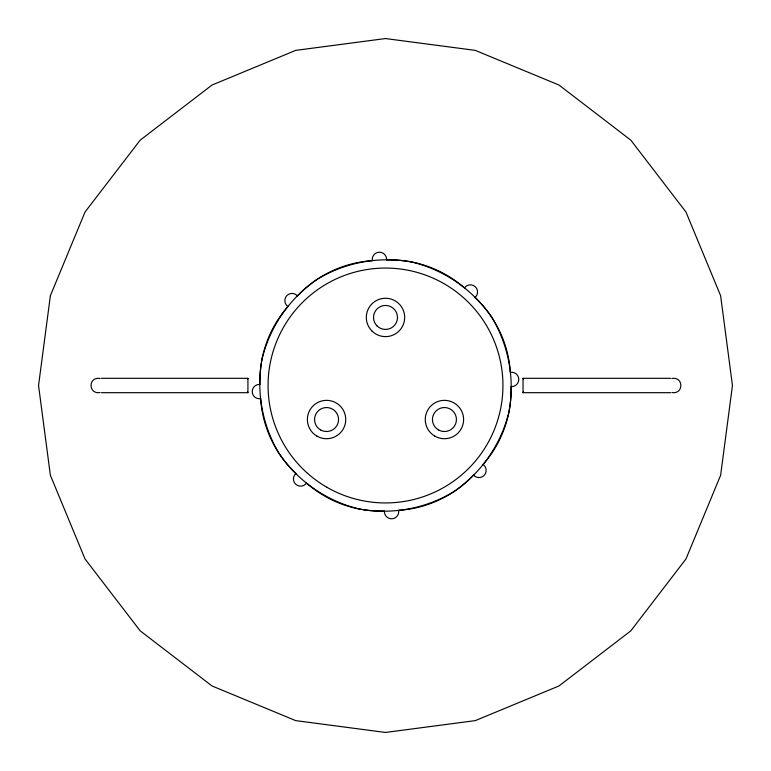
<?xml version="1.0" encoding="UTF-8"?>
<svg xmlns="http://www.w3.org/2000/svg" width="771" height="771" viewBox="0 0 771 771"><rect width="100%" height="100%" fill="white"/><g stroke="black" fill="none" stroke-linecap="round" stroke-linejoin="round"><path stroke-width="1.16" d="M247.53 379.274L247.925 378.31L247.925 392.69L101.29 392.69M523.442 391.726L523.046 392.69L523.046 378.31L670.616 378.31M101.29 378.31L247.925 378.31M523.046 392.69L670.616 392.69M523.046 378.31L523.442 379.274M247.925 392.69L247.53 391.726M671.936 378.551A8.067 7.594 82.5 0 1 675.666 378.551C682.566 380.074 682.566 390.926 675.666 392.449A8.067 7.594 -82.5 0 1 671.936 392.449M99.96 392.449A8.067 7.594 82.5 0 1 96.24 392.449C89.33 390.926 89.33 380.074 96.24 378.551A8.067 7.594 -82.5 0 1 99.96 378.551M262.111 358.727C255.982 391.485 262.101 425.284 279.314 453.82C298.155 481.316 326.374 500.89 358.727 508.889C391.485 515.018 425.284 508.899 453.82 491.686C481.316 472.845 500.89 444.626 508.889 412.273C515.018 379.515 508.899 345.716 491.686 317.18C472.845 289.684 444.626 270.11 412.273 262.111C379.515 255.982 345.716 262.101 317.18 279.314C289.684 298.155 270.11 326.374 262.111 358.727M50.375 295.707L38.55 385.5L50.375 475.293L85.032 558.975L140.168 630.832L212.025 685.968L295.707 720.625L385.5 732.45L475.293 720.625L558.975 685.968L630.832 630.832L685.968 558.975L720.625 475.293L732.45 385.5L720.625 295.707L685.968 212.025L630.832 140.168L558.975 85.032L475.293 50.375L385.5 38.55L295.707 50.375L212.025 85.032L140.168 140.168L85.032 212.025L50.375 295.707M386.618 259.384L386.541 259.972A112.605 112.605 0 0 1 464.518 287.959L465.298 286.937A7.19 7.19 0 0 1 475.466 286.937A7.19 7.19 0 0 1 475.466 297.114L474.994 297.471A112.605 112.605 0 0 1 510.344 372.403L511.616 372.239A7.19 7.19 0 0 1 518.806 379.428A7.19 7.19 0 0 1 511.616 386.618L511.028 386.541A112.605 112.605 0 0 1 483.041 464.518L484.063 465.298A7.19 7.19 0 0 1 484.063 475.466A7.19 7.19 0 0 1 473.886 475.466L473.529 474.994A112.605 112.605 0 0 1 398.597 510.344L398.761 511.616A7.19 7.19 0 0 1 391.572 518.806A7.19 7.19 0 0 1 384.382 511.616L384.459 511.028A112.605 112.605 0 0 1 306.482 483.041L305.702 484.063A7.19 7.19 0 0 1 295.534 484.063A7.19 7.19 0 0 1 295.534 473.886L296.006 473.529A112.605 112.605 0 0 1 260.656 398.597L259.384 398.761A7.19 7.19 0 0 1 252.194 391.572A7.19 7.19 0 0 1 259.384 384.382L259.972 384.459A112.605 112.605 0 0 1 287.959 306.482L286.937 305.702A7.19 7.19 0 0 1 286.937 295.534A7.19 7.19 0 0 1 297.114 295.534L297.471 296.006A112.605 112.605 0 0 1 372.403 260.656L372.239 259.384A7.19 7.19 0 0 1 379.428 252.194A7.19 7.19 0 0 1 386.618 259.384M326.779 487.205A117.443 117.443 0 0 0 502.943 385.5A117.443 117.443 0 0 0 326.779 283.795A117.443 117.443 0 0 0 326.779 487.205M316.977 436.135A19.169 19.169 0 0 0 345.736 419.53A19.169 19.169 0 0 0 316.977 402.925A19.169 19.169 0 0 0 316.977 436.135M320.572 429.91A11.979 11.979 0 0 0 338.546 419.53A11.979 11.979 0 0 0 320.572 409.15A11.979 11.979 0 0 0 320.572 429.91M434.854 436.135A19.169 19.169 0 0 0 463.612 419.53A19.169 19.169 0 0 0 434.854 402.925A19.169 19.169 0 0 0 434.854 436.135M438.448 429.91A11.979 11.979 0 0 0 456.422 419.53A11.979 11.979 0 0 0 438.448 409.15A11.979 11.979 0 0 0 438.448 429.91M371.94 331A19.169 19.169 0 0 0 404.023 322.403A19.169 19.169 0 0 0 380.537 298.917A19.169 19.169 0 0 0 371.94 331M377.029 325.911A11.979 11.979 0 0 0 397.075 320.543A11.979 11.979 0 0 0 382.397 305.865A11.979 11.979 0 0 0 377.029 325.911"/></g></svg>
